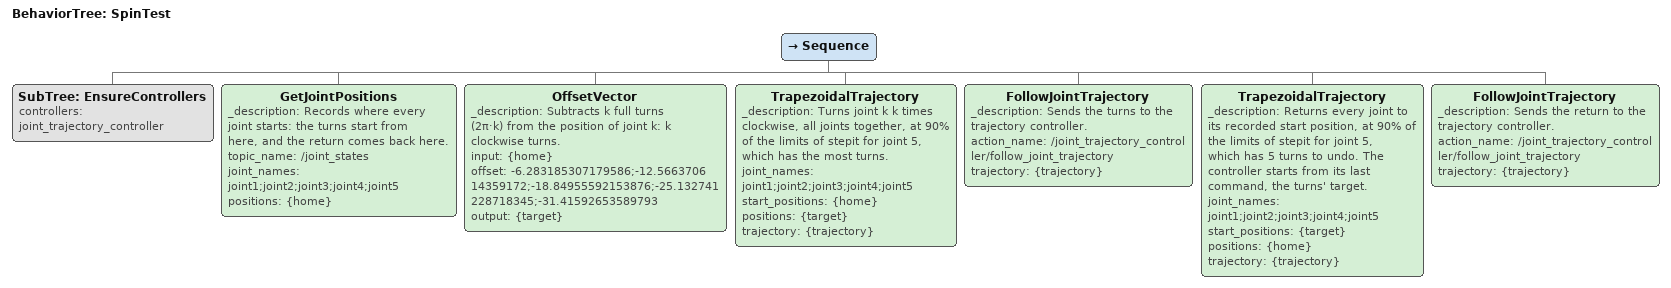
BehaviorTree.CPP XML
<?xml version="1.0" encoding="UTF-8"?>
<root BTCPP_format="4" main_tree_to_execute="SpinTest">
  <BehaviorTree ID="SpinTest" _description="Turns joint k k times clockwise, all joints in one move as fast as the motors allow, then returns every joint to its start position.">
    <Sequence>
      <SubTree ID="EnsureControllers" controllers="joint_trajectory_controller"/>
      <GetJointPositions _description="Records where every joint starts: the turns start from here, and the return comes back here." topic_name="/joint_states" joint_names="joint1;joint2;joint3;joint4;joint5" positions="{home}"/>
      <OffsetVector _description="Subtracts k full turns (2π·k) from the position of joint k: k clockwise turns." input="{home}" offset="-6.283185307179586;-12.566370614359172;-18.84955592153876;-25.132741228718345;-31.41592653589793" output="{target}"/>
      <TrapezoidalTrajectory _description="Turns joint k k times clockwise, all joints together, at 90% of the limits of stepit for joint 5, which has the most turns." joint_names="joint1;joint2;joint3;joint4;joint5" start_positions="{home}" positions="{target}" trajectory="{trajectory}"/>
      <FollowJointTrajectory _description="Sends the turns to the trajectory controller." action_name="/joint_trajectory_controller/follow_joint_trajectory" trajectory="{trajectory}"/>
      <!-- Back to where we started, all joints together. -->
      <TrapezoidalTrajectory _description="Returns every joint to its recorded start position, at 90% of the limits of stepit for joint 5, which has 5 turns to undo. The controller starts from its last command, the turns' target." joint_names="joint1;joint2;joint3;joint4;joint5" start_positions="{target}" positions="{home}" trajectory="{trajectory}"/>
      <FollowJointTrajectory _description="Sends the return to the trajectory controller." action_name="/joint_trajectory_controller/follow_joint_trajectory" trajectory="{trajectory}"/>
    </Sequence>
  </BehaviorTree>
</root>
